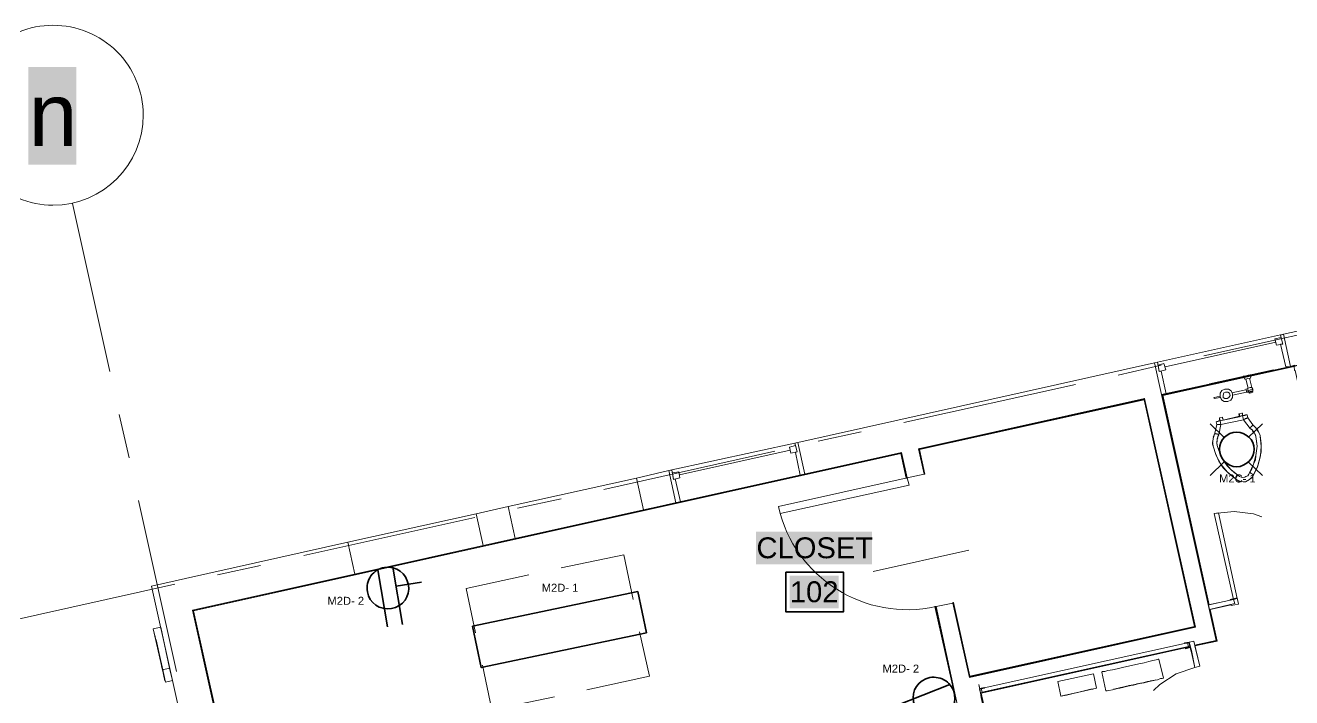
# Model space of a CAD drawing. Header units: millimetres. Extents: x 0.9 to 36.3, y 0.7 to 23.3.
# Drawn here: x 20.772 to 24.374, y 12.984 to 14.896 of the extents above; entities that cross this region are included whole.
import ezdxf

# ---------------------------------------------------------------- set-up
doc = ezdxf.new("R2010")
doc.units = ezdxf.units.MM
doc.layers.add('PDF2_Geometry', color=7, linetype='Continuous')
doc.layers.add('PDF_Text', color=7, linetype='Continuous')
doc.layers.add('PDF_Geometry', color=7, linetype='Continuous', true_color=0x777777)
doc.layers.add('PDF_Solid Fills', color=7, linetype='Continuous', true_color=0xffffff)
doc.styles.add('PDF Arial', font='arial.ttf')

msp = doc.modelspace()

# ---------------------------------------------------------------- linework, layer by layer
at = {"layer": 'PDF2_Geometry', "lineweight": 35}
for points in [[(24.1423, 13.7623), (24.1823, 13.724)], [(24.2907, 13.7623), (24.2507, 13.724)], [(24.1423, 13.6156), (24.1823, 13.654)], [(24.2907, 13.6156), (24.2507, 13.654)], [(21.8023, 13.1848), (21.775, 13.3475)], [(21.845, 13.192), (21.8177, 13.3547)], [(21.8991, 13.3126), (21.8268, 13.3005)], [(23.2481, 12.9601), (23.4013, 13.0214)]]:
    msp.add_lwpolyline(points, dxfattribs=at)
msp.add_lwpolyline([(22.5385, 13.1678), (22.0687, 13.0693), (22.0441, 13.1867), (22.5138, 13.2853)], close=True, dxfattribs=at)
for centre, radius, start, end in [((24.2174, 13.6906), 0.0484, 90.0411, 179.9589), ((21.8038, 13.2952), 0.0597, 99.3032, 189.7827), ((23.3562, 12.9821), 0.0597, 21.5617, 112.0411)]:
    msp.add_arc(centre, radius, start, end, dxfattribs=at)
for points in [[(24.2173, 13.739), (24.244, 13.739), (24.2673, 13.7173), (24.2673, 13.6906)], [(24.2173, 13.6406), (24.1907, 13.6406), (24.169, 13.664), (24.169, 13.6906)], [(24.2673, 13.6906), (24.2673, 13.664), (24.244, 13.6406), (24.2173, 13.6406)], [(21.7941, 13.3541), (21.827, 13.3597), (21.8561, 13.3375), (21.8616, 13.3046)], [(21.8616, 13.3046), (21.8671, 13.2718), (21.8466, 13.243), (21.8137, 13.2374)], [(21.8137, 13.2374), (21.7809, 13.2319), (21.7504, 13.2522), (21.7449, 13.285)], [(23.3019, 12.9601), (23.2896, 12.991), (23.3029, 13.0251), (23.3338, 13.0375)], [(23.4118, 13.004), (23.4242, 12.9731), (23.4087, 12.94), (23.3778, 12.9276)]]:
    msp.add_open_spline(points, degree=3, dxfattribs=at)
at = {"layer": 'PDF_Geometry', "lineweight": 9}
msp.add_lwpolyline([(20.8508, 14.8961, 0.416667), (20.5958, 14.6411, 0.415306), (20.8508, 14.3844, 0.413961), (21.1075, 14.6411, 0.415306)], format="xyb", close=True, dxfattribs=at)
for points in [[(21.0125, 13.9111), (20.9058, 14.3894)], [(24.124, 13.9561), (24.6123, 14.0644)], [(24.0974, 13.1328), (24.159, 13.1461), (24.004, 13.8461), (24.3707, 13.9261), (24.3507, 14.0178), (23.984, 13.9361), (24.004, 13.8461)], [(23.8807, 13.9011), (24.0024, 13.9294)], [(24.3823, 13.9294), (24.3823, 13.9278), (24.004, 13.8444)], [(24.0057, 13.8461), (24.1374, 13.2478), (24.0057, 13.8444), (24.369, 13.9244)], [(24.3923, 13.9294), (24.3807, 13.9261), (24.369, 13.9244), (24.3807, 13.9261), (24.3823, 13.9261), (24.3807, 13.9261), (24.0074, 13.8428)], [(24.3223, 13.9161), (24.1407, 13.8761)], [(24.4023, 13.5761), (24.4573, 13.5878), (24.384, 13.9144), (24.3823, 13.9144), (24.3807, 13.9261), (24.369, 13.9244), (24.3807, 13.9261), (24.3807, 13.9278), (24.369, 13.9244), (24.3807, 13.9278), (24.3907, 13.9294)], [(24.3807, 13.9278), (24.369, 13.9244), (24.3807, 13.9278)], [(23.2707, 13.7661), (23.759, 13.8744)], [(24.2357, 13.8978), (24.2407, 13.8894), (24.244, 13.8894), (24.2507, 13.8644)], [(24.2557, 13.8928), (24.2573, 13.8928), (24.2557, 13.8928), (24.249, 13.8911), (24.244, 13.8894), (24.2407, 13.8894)], [(24.264, 13.8544), (24.264, 13.8611), (24.2607, 13.8661), (24.254, 13.8928)], [(24.2573, 13.8928), (24.259, 13.9028)], [(23.9557, 13.8344), (23.3124, 13.6911), (23.9557, 13.8328)], [(23.3157, 13.6911), (23.3157, 13.6894), (23.3307, 13.6194), (23.3141, 13.6911), (23.954, 13.8328), (24.099, 13.1845), (23.954, 13.8344), (23.9557, 13.8344), (24.0907, 13.2245)], [(24.0074, 13.8444), (24.139, 13.2478), (24.199, 13.2611)], [(24.1707, 13.8411), (24.154, 13.8378), (24.1524, 13.8378)], [(24.154, 13.8344), (24.1707, 13.8378)], [(24.154, 13.8344), (24.154, 13.8344)], [(24.174, 13.8311), (24.1823, 13.8261), (24.1923, 13.8261), (24.2007, 13.8294), (24.2057, 13.8378), (24.2057, 13.8478), (24.2023, 13.8561), (24.194, 13.8611), (24.184, 13.8611), (24.1757, 13.8578), (24.1707, 13.8494), (24.1707, 13.8394), (24.174, 13.8311), (24.1823, 13.8261), (24.1923, 13.8261), (24.2007, 13.8294), (24.2057, 13.8378), (24.2057, 13.8478), (24.2023, 13.8561), (24.194, 13.8611), (24.184, 13.8611), (24.1757, 13.8578), (24.1707, 13.8494), (24.1707, 13.8394), (24.174, 13.8328)], [(24.244, 13.8594), (24.204, 13.8511)], [(24.2057, 13.8444), (24.2457, 13.8528)], [(24.2507, 13.8628), (24.244, 13.8611), (24.2457, 13.8578), (24.2457, 13.8544), (24.2473, 13.8528), (24.2523, 13.8528), (24.254, 13.8494)], [(24.264, 13.8528), (24.2623, 13.8544), (24.264, 13.8544), (24.2623, 13.8544), (24.2573, 13.8544), (24.254, 13.8528), (24.2523, 13.8528), (24.249, 13.8578), (24.249, 13.8644), (24.2507, 13.8644), (24.2557, 13.8661), (24.259, 13.8661), (24.2607, 13.8661)], [(24.264, 13.8611), (24.2623, 13.8594), (24.2573, 13.8594), (24.2523, 13.8578)], [(24.2573, 13.8544), (24.254, 13.8528), (24.2523, 13.8528)], [(23.3157, 13.6894), (23.954, 13.8311), (24.0974, 13.1861), (24.099, 13.1861), (24.099, 13.1845), (23.459, 13.0428), (23.4107, 13.2545), (23.459, 13.0428), (23.459, 13.0445), (23.4124, 13.2545), (23.4107, 13.2545), (23.4107, 13.2528), (23.4574, 13.0411), (24.1007, 13.1845)], [(21.0675, 13.6661), (21.0391, 13.7894)], [(24.1673, 13.7711), (24.1707, 13.7711), (24.234, 13.7861), (24.2373, 13.7744), (24.1723, 13.7611), (24.1707, 13.7711), (24.1673, 13.7711), (24.164, 13.7694), (24.1624, 13.7694), (24.1607, 13.7694), (24.159, 13.7678), (24.1607, 13.7611), (24.1557, 13.7361), (24.1507, 13.7211), (24.149, 13.7044), (24.1507, 13.6994), (24.159, 13.6728), (24.1723, 13.6478), (24.1907, 13.6261), (24.2123, 13.6078), (24.214, 13.6061), (24.224, 13.5994), (24.2373, 13.5978), (24.2423, 13.5978), (24.254, 13.6044), (24.264, 13.6128), (24.2657, 13.6178), (24.2773, 13.6428), (24.2857, 13.6711), (24.2873, 13.6994), (24.284, 13.7261), (24.284, 13.7294), (24.2773, 13.7444), (24.2673, 13.7561), (24.264, 13.7594), (24.249, 13.7794), (24.2473, 13.7878), (24.2457, 13.7878), (24.244, 13.7878), (24.2407, 13.7861), (24.2373, 13.7861), (24.234, 13.7861), (24.2457, 13.7878)], [(24.2323, 13.7928), (24.224, 13.7911), (24.2323, 13.7928), (24.234, 13.7928), (24.234, 13.7911), (24.234, 13.7894), (24.234, 13.7878), (24.234, 13.7861), (24.2257, 13.7828), (24.179, 13.7728), (24.1707, 13.7711), (24.1723, 13.7611), (24.1673, 13.7311), (24.164, 13.7244), (24.1673, 13.7311), (24.1657, 13.7328), (24.1624, 13.7328), (24.1607, 13.7344), (24.159, 13.7344), (24.1574, 13.7344), (24.1557, 13.7361), (24.1507, 13.7244)], [(24.2373, 13.7744), (24.2557, 13.7494), (24.2623, 13.7444), (24.2557, 13.7494), (24.2373, 13.7744), (24.1723, 13.7611), (24.1707, 13.7611), (24.1673, 13.7611), (24.164, 13.7611), (24.1624, 13.7611), (24.1607, 13.7611), (24.1557, 13.7361)], [(24.1607, 13.7611), (24.159, 13.7678)], [(24.1624, 13.7011), (24.1607, 13.7078), (24.1624, 13.7144), (24.1624, 13.7194), (24.164, 13.7261), (24.1673, 13.7311), (24.1723, 13.7611)], [(24.234, 13.7861), (24.2373, 13.7744), (24.2407, 13.7761), (24.2423, 13.7778), (24.2457, 13.7778), (24.2473, 13.7794), (24.249, 13.7794), (24.2473, 13.7878)], [(24.2523, 13.6028), (24.2607, 13.6094), (24.2657, 13.6178), (24.2757, 13.6378), (24.2823, 13.6611), (24.2873, 13.6828), (24.2873, 13.7061), (24.284, 13.7294), (24.279, 13.7411), (24.2723, 13.7511), (24.264, 13.7594), (24.249, 13.7794)], [(24.269, 13.7344), (24.2723, 13.7261), (24.2707, 13.7311), (24.2673, 13.7378), (24.264, 13.7428), (24.2607, 13.7461), (24.2557, 13.7494), (24.2573, 13.7528), (24.259, 13.7544), (24.2607, 13.7561), (24.2623, 13.7578), (24.264, 13.7594)], [(23.0274, 13.7128), (23.1491, 13.7394)], [(24.1607, 13.7111), (24.1624, 13.7161), (24.1607, 13.7111), (24.1607, 13.7094), (24.1624, 13.7011), (24.1707, 13.6761), (24.184, 13.6528), (24.2007, 13.6328), (24.2207, 13.6161), (24.2257, 13.6128), (24.2307, 13.6111), (24.2357, 13.6094), (24.2407, 13.6111), (24.244, 13.6128), (24.249, 13.6144), (24.2523, 13.6194), (24.254, 13.6228), (24.2657, 13.6478), (24.2723, 13.6728), (24.2757, 13.6994), (24.2723, 13.7261), (24.269, 13.7344), (24.2723, 13.7261), (24.2757, 13.6994), (24.2723, 13.6728), (24.2657, 13.6478), (24.254, 13.6228), (24.2607, 13.6344), (24.2657, 13.6478), (24.2707, 13.6594), (24.2723, 13.6728), (24.274, 13.6861), (24.2757, 13.6994), (24.274, 13.7128), (24.2723, 13.7261), (24.2757, 13.6994), (24.2723, 13.6728), (24.2657, 13.6478), (24.254, 13.6228)], [(24.2557, 13.7494), (24.2623, 13.7444)], [(24.2673, 13.7361), (24.2623, 13.7428), (24.2673, 13.7361), (24.264, 13.7428)], [(24.149, 13.7111), (24.1507, 13.6994), (24.1574, 13.6778), (24.1673, 13.6561), (24.179, 13.6378), (24.1957, 13.6211), (24.214, 13.6061), (24.2223, 13.6011), (24.2323, 13.5978)], [(24.2657, 13.6178), (24.264, 13.6178), (24.264, 13.6194), (24.2623, 13.6194), (24.259, 13.6211), (24.2573, 13.6228), (24.254, 13.6228), (24.2523, 13.6194), (24.249, 13.6144), (24.244, 13.6128), (24.2407, 13.6111), (24.2357, 13.6094), (24.2307, 13.6111), (24.2257, 13.6128), (24.2207, 13.6161), (24.2007, 13.6328), (24.184, 13.6528), (24.1707, 13.6761), (24.1624, 13.7011), (24.1607, 13.7094)], [(24.1624, 13.7211), (24.1624, 13.7194)], [(24.1624, 13.7144), (24.1624, 13.7128)], [(24.2207, 13.6161), (24.2107, 13.6244), (24.2007, 13.6328), (24.1907, 13.6428), (24.184, 13.6528), (24.1757, 13.6644), (24.1707, 13.6761), (24.1657, 13.6894), (24.1624, 13.7011), (24.1707, 13.6761), (24.184, 13.6528), (24.2007, 13.6328), (24.2207, 13.6161), (24.219, 13.6144), (24.2173, 13.6111), (24.2157, 13.6094), (24.2157, 13.6078), (24.214, 13.6078), (24.214, 13.6061)], [(21.2491, 13.2311), (23.2641, 13.6794)], [(23.2641, 13.6794), (21.2491, 13.2311)], [(22.4174, 13.5761), (22.9041, 13.6844)], [(23.2641, 13.6811), (23.2641, 13.6811)], [(23.2641, 13.6794), (23.2791, 13.6078), (23.2641, 13.6811)], [(23.3307, 13.6194), (23.3307, 13.6194)], [(24.2357, 13.5978), (24.2423, 13.5978), (24.249, 13.6011)], [(21.2025, 13.0578), (21.0941, 13.5444)], [(22.1724, 13.5228), (22.2958, 13.5494)], [(24.289, 13.4978), (24.2657, 13.5061), (24.2107, 13.5128), (24.154, 13.5078), (24.1657, 13.5095), (24.219, 13.2661), (24.209, 13.2628), (24.154, 13.5078)], [(21.5641, 13.3878), (22.0508, 13.4961)], [(21.3191, 13.3328), (21.4408, 13.3595)], [(20.7092, 13.1978), (21.1975, 13.3061)], [(24.199, 13.2628), (24.219, 13.2678), (24.199, 13.2628)], [(23.419, 12.9828), (23.3624, 13.2428), (23.3607, 13.2428), (23.359, 13.2428), (23.4174, 12.9811), (23.4174, 12.9828), (23.419, 12.9828), (23.7907, 11.3145)], [(23.419, 12.9828), (23.3607, 13.2428), (23.419, 12.9828)], [(24.2023, 13.2478), (24.1424, 13.2345), (24.1624, 13.1445), (24.1607, 13.1445), (24.1607, 13.1461), (24.1607, 13.1445), (24.1624, 13.1445), (24.099, 13.1311), (24.1607, 13.1461), (24.099, 13.1311), (24.1124, 13.0728), (24.0957, 13.1445), (24.0824, 13.1411), (24.099, 13.0695), (24.1124, 13.0728), (24.099, 13.0695), (24.089, 13.1178), (24.0874, 13.1178), (24.0857, 13.1261), (24.0724, 13.1228), (24.0724, 13.1245), (24.084, 13.1278), (24.0824, 13.1395)], [(24.1407, 13.2345), (24.1607, 13.1461), (24.1407, 13.2345)], [(24.2023, 13.2461), (24.2223, 13.2495), (24.2023, 13.2461)], [(24.2023, 13.2478), (24.2023, 13.2461), (24.2023, 13.2478)], [(21.1575, 13.1845), (21.1358, 13.1795)], [(21.1575, 13.1845), (21.1358, 13.1795)], [(21.1575, 13.1845), (21.1358, 13.1795)], [(21.1575, 13.1845), (21.1358, 13.1795)], [(21.1575, 13.1845), (21.1825, 13.0678)], [(21.1641, 13.0595), (21.1358, 13.1795), (21.1708, 13.0278), (21.1441, 13.1478)], [(21.1708, 13.0278), (21.1358, 13.1795)], [(21.1691, 13.0311), (21.1508, 13.1178), (21.1358, 13.1795), (21.1508, 13.1178), (21.1708, 13.0278), (21.1591, 13.0795), (21.1541, 13.1045), (21.1591, 13.0795), (21.1708, 13.0278), (21.1591, 13.0745)], [(21.1625, 13.0628), (21.1358, 13.1795)], [(21.1558, 13.0945), (21.1458, 13.1345), (21.1408, 13.1611)], [(24.0807, 13.1295), (23.5024, 13.0011), (23.5024, 12.9995), (23.4907, 12.9961), (24.084, 13.1278)], [(24.084, 13.1295), (23.4907, 12.9961), (24.084, 13.1295)], [(23.5024, 13.0011), (24.084, 13.1295)], [(24.069, 13.1378), (24.069, 13.1395), (24.0824, 13.1411)], [(24.009, 13.0395), (23.9957, 13.0928)], [(23.834, 13.0561), (23.8457, 13.0028)], [(24.099, 13.0695), (24.0457, 13.0511), (23.999, 13.0211), (23.9807, 13.0045)], [(21.1908, 13.0328), (21.1708, 13.0278)], [(21.1908, 13.0328), (21.1708, 13.0278)], [(21.1908, 13.0328), (21.1708, 13.0278)], [(21.1708, 13.0278), (21.1908, 13.0328), (21.1708, 13.0278)], [(21.1908, 13.0328), (21.1708, 13.0278)], [(23.489, 12.9961), (23.484, 13.0211), (23.4874, 13.0095), (23.499, 13.0128), (23.5007, 13.0111)], [(23.4857, 13.0078), (23.489, 12.9978), (23.4907, 12.9845), (23.489, 12.9978), (23.4924, 12.9845), (23.4907, 12.9845), (23.5624, 12.6678), (23.5657, 12.6578), (23.5774, 12.6595), (23.579, 12.6595), (24.1474, 12.7845), (24.1474, 12.7861), (24.1607, 12.7895), (24.1557, 12.8161)], [(23.4874, 13.0078), (23.489, 12.9978)], [(23.819, 13.0111), (23.719, 12.9878), (23.819, 13.0111)], [(23.8024, 13.0078), (23.734, 12.9911), (23.8024, 13.0078)], [(23.9774, 13.0311), (23.9757, 13.0311), (23.9724, 13.0311), (23.9674, 13.0295), (23.9607, 13.0278), (23.954, 13.0261), (23.934, 13.0228), (23.9507, 13.0261), (23.9574, 13.0278), (23.964, 13.0295), (23.969, 13.0295), (23.974, 13.0311), (23.9774, 13.0311), (23.9774, 13.0328)], [(23.4907, 12.9961), (23.4907, 12.9961)], [(23.4907, 12.9845), (23.4924, 12.9845), (23.4907, 12.9961), (23.5657, 12.6578), (23.4907, 12.9961), (23.5674, 12.6578)], [(23.4907, 12.9961), (23.4907, 12.9961)]]:
    msp.add_lwpolyline(points, dxfattribs=at)
at = {"layer": 'PDF_Geometry', "lineweight": 13}
for points in [[(24.3507, 14.0178), (24.3423, 14.0144), (24.349, 13.9894), (24.3423, 13.9894), (24.3573, 13.9244), (24.3707, 13.9261)], [(24.014, 13.9244), (24.329, 13.9944)], [(23.984, 13.9361), (23.9924, 13.9378), (23.9974, 13.9111), (24.0024, 13.9128), (24.0174, 13.8478), (24.004, 13.8461)], [(22.6324, 13.6178), (22.9474, 13.6878)], [(22.9691, 13.7094), (22.9607, 13.7078), (22.9674, 13.6828), (22.9624, 13.6811), (22.9757, 13.6161), (22.9891, 13.6194)], [(22.6024, 13.6294), (22.6107, 13.6311), (22.6157, 13.6044), (22.6207, 13.6061), (22.6357, 13.5411), (22.6224, 13.5378)]]:
    msp.add_lwpolyline(points, dxfattribs=at)
at = {"layer": 'PDF_Geometry', "lineweight": 18}
for points in [[(24.5173, 13.3178), (24.7507, 12.2762), (24.7973, 12.2862), (25.3906, 12.4178), (25.399, 12.3778), (25.4473, 12.3878), (25.434, 12.4495), (25.6623, 12.4995), (25.6523, 12.5478), (25.4223, 12.4978), (25.374, 12.4862), (24.7823, 12.3545), (24.4307, 13.9394), (24.4623, 13.9478), (24.4423, 14.0378), (24.3507, 14.0178), (24.3707, 13.9261), (24.3823, 13.9294), (24.3823, 13.9278)], [(23.419, 12.9828), (23.3624, 13.2428), (23.4107, 13.2528), (23.4574, 13.0411), (24.1007, 13.1845), (23.9557, 13.8344), (23.3124, 13.6911), (23.3291, 13.6194), (23.2807, 13.6094), (23.2641, 13.6811), (23.2591, 13.6794), (22.9891, 13.6194), (22.9691, 13.7094), (23.984, 13.9361), (24.004, 13.8461), (24.159, 13.1461), (24.1107, 13.1361), (24.0974, 13.1328)], [(24.004, 13.8461), (24.004, 13.8461)], [(23.5024, 13.0011), (24.084, 13.1295)], [(23.489, 12.9978), (23.8957, 11.1645), (24.534, 11.3062)]]:
    msp.add_lwpolyline(points, dxfattribs=at)
at = {"layer": 'PDF_Geometry', "lineweight": 13}
for points in [[(24.3257, 14.0044), (24.3307, 13.9861), (24.349, 13.9894), (24.344, 14.0078)], [(24.0107, 13.9344), (24.0157, 13.9161), (23.9974, 13.9111), (23.994, 13.9294)], [(22.9457, 13.6961), (22.9491, 13.6794), (22.9674, 13.6828), (22.9624, 13.7011)], [(22.6307, 13.6261), (22.6341, 13.6094), (22.6157, 13.6044), (22.6124, 13.6228)], [(22.9191, 13.5078), (22.9141, 13.5278), (23.2807, 13.6094), (23.2857, 13.5878)], [(21.1625, 13.0628), (21.1708, 13.0278), (21.1908, 13.0328), (21.1825, 13.0678)]]:
    msp.add_lwpolyline(points, close=True, dxfattribs=at)
at = {"layer": 'PDF_Geometry', "lineweight": 9}
for points in [[(24.2357, 13.8978), (24.239, 13.8978), (24.244, 13.8994), (24.2507, 13.9011), (24.2573, 13.9011), (24.259, 13.9028), (24.2573, 13.9011), (24.2507, 13.9011), (24.244, 13.8994), (24.239, 13.8978)], [(24.154, 13.8361), (24.1524, 13.8378), (24.154, 13.8361), (24.154, 13.8344), (24.154, 13.8361), (24.154, 13.8378), (24.154, 13.8361), (24.154, 13.8344)], [(24.1707, 13.8394), (24.1707, 13.8411), (24.1707, 13.8394), (24.1707, 13.8378)], [(24.1907, 13.8344), (24.1957, 13.8378), (24.199, 13.8428), (24.1973, 13.8494), (24.1923, 13.8528), (24.1857, 13.8528), (24.1807, 13.8511), (24.179, 13.8444), (24.179, 13.8378), (24.184, 13.8344)], [(24.2523, 13.8528), (24.2523, 13.8561), (24.2523, 13.8578), (24.2523, 13.8561)], [(24.254, 13.8494), (24.2557, 13.8511), (24.259, 13.8511), (24.2623, 13.8528), (24.264, 13.8528), (24.2623, 13.8528), (24.259, 13.8511), (24.2557, 13.8511)], [(24.169, 13.7794), (24.1773, 13.7811)], [(24.1707, 13.7711), (24.1707, 13.7728), (24.169, 13.7744), (24.169, 13.7761), (24.169, 13.7778), (24.169, 13.7794)], [(24.179, 13.7728), (24.1773, 13.7811), (24.1773, 13.7794), (24.1773, 13.7778), (24.179, 13.7744)], [(24.2257, 13.7828), (24.2257, 13.7861), (24.2257, 13.7878), (24.2257, 13.7894), (24.2257, 13.7911), (24.224, 13.7911)], [(22.9691, 13.7094), (22.9891, 13.6194), (22.6224, 13.5378), (22.6024, 13.6294)], [(23.3291, 13.6194), (23.3124, 13.6911), (23.3141, 13.6928), (23.3307, 13.6194)], [(24.164, 13.7228), (24.1624, 13.7178)], [(21.9308, 10.7279), (21.9508, 10.7329), (21.8691, 11.0979), (21.8491, 11.0945), (21.9308, 10.7279), (21.8108, 10.7012), (21.5125, 12.0395), (21.2475, 13.2328), (23.2641, 13.6811), (23.2807, 13.6094), (23.2791, 13.6078), (23.2774, 13.6078), (23.2624, 13.6778), (21.2508, 13.2311), (21.5158, 12.0395), (21.8124, 10.7046), (21.8108, 10.7029), (21.5141, 12.0395), (21.2491, 13.2311), (21.5141, 12.0395), (21.8108, 10.7029), (21.8124, 10.7046), (21.9308, 10.7312), (21.9308, 10.7296)], [(22.5108, 13.6078), (22.5307, 13.5178), (22.1658, 13.4361), (22.1458, 13.5278)], [(22.0541, 13.5061), (22.0741, 13.4161), (21.7091, 13.3345), (21.6891, 13.4261)], [(24.1407, 13.2345), (24.2123, 13.2511), (24.209, 13.2628), (24.1374, 13.2478)], [(24.199, 13.2628), (24.199, 13.2611)], [(24.219, 13.2678), (24.2223, 13.2495)], [(21.2491, 13.2311), (21.2508, 13.2311)], [(21.1358, 13.1795), (21.1575, 13.1845)], [(21.1358, 13.1795), (21.1525, 13.1061), (21.1358, 13.1795), (21.1575, 13.1845)], [(24.0974, 13.1861), (24.099, 13.1861), (24.099, 13.1845), (23.459, 13.0428), (23.459, 13.0445)], [(23.494, 12.9995), (24.0807, 13.1295), (24.0774, 13.1395), (23.4907, 13.0095)], [(24.0824, 13.1395), (24.084, 13.1278), (24.0724, 13.1245), (24.0724, 13.1228), (24.0857, 13.1261), (24.0874, 13.1178), (24.089, 13.1178), (24.0824, 13.1411), (24.069, 13.1395), (24.069, 13.1378)], [(24.084, 13.1295), (24.084, 13.1278), (24.0724, 13.1245), (24.0724, 13.1228), (24.0857, 13.1261), (24.0874, 13.1178), (24.089, 13.1178), (24.0874, 13.1178), (24.0857, 13.1261), (24.0724, 13.1228), (24.0724, 13.1245), (24.084, 13.1278)], [(23.939, 13.0795), (23.954, 13.0828), (23.9674, 13.0861), (23.979, 13.0895), (23.989, 13.0911), (23.994, 13.0928), (23.9957, 13.0928), (23.994, 13.0928), (23.989, 13.0911), (23.979, 13.0895), (23.9674, 13.0861), (23.954, 13.0828), (23.939, 13.0795), (23.8924, 13.0695), (23.8774, 13.0661), (23.864, 13.0628), (23.8507, 13.0611), (23.8424, 13.0578), (23.8357, 13.0578), (23.834, 13.0561), (23.8357, 13.0578), (23.8424, 13.0578), (23.8507, 13.0611), (23.864, 13.0628), (23.8774, 13.0661), (23.8924, 13.0695)], [(23.8107, 13.0511), (23.709, 13.0295), (23.7174, 12.9878), (23.819, 13.0111), (23.8107, 13.0511), (23.819, 13.0111), (23.7174, 12.9878), (23.709, 13.0295)], [(23.9507, 13.0261), (23.904, 13.0161), (23.889, 13.0128), (23.8757, 13.0095), (23.864, 13.0061), (23.854, 13.0045), (23.849, 13.0028), (23.8457, 13.0028), (23.849, 13.0028), (23.854, 13.0045), (23.864, 13.0061), (23.8757, 13.0095), (23.889, 13.0128), (23.904, 13.0161), (23.9507, 13.0261), (23.9657, 13.0295), (23.979, 13.0328), (23.9924, 13.0345), (24.0007, 13.0378), (24.0057, 13.0378), (24.009, 13.0395), (24.0057, 13.0378), (24.0007, 13.0378), (23.9924, 13.0345), (23.979, 13.0328), (23.9657, 13.0295), (23.9507, 13.0261), (23.9607, 13.0278), (23.969, 13.0295), (23.9774, 13.0311), (23.9824, 13.0328), (23.9874, 13.0345), (23.9824, 13.0328), (23.9774, 13.0311), (23.969, 13.0295), (23.9607, 13.0278), (23.9507, 13.0261), (23.904, 13.0161), (23.894, 13.0128), (23.8857, 13.0111), (23.8774, 13.0095), (23.8724, 13.0078), (23.8674, 13.0078), (23.8724, 13.0078), (23.8774, 13.0095), (23.8857, 13.0111), (23.894, 13.0128), (23.904, 13.0161)], [(21.1708, 13.0278), (21.1908, 13.0328)], [(23.489, 12.9978), (23.4874, 13.0078), (23.5007, 13.0111), (23.499, 13.0128), (23.4874, 13.0095), (23.484, 13.0211), (23.489, 12.9961), (23.5024, 12.9995), (23.5024, 13.0011)], [(23.809, 13.0078), (23.8074, 13.0078), (23.8024, 13.0078), (23.8074, 13.0078)], [(23.9207, 13.0195), (23.904, 13.0161), (23.8974, 13.0145), (23.8907, 13.0128), (23.8857, 13.0111), (23.8807, 13.0111), (23.879, 13.0095), (23.8774, 13.0095), (23.879, 13.0095), (23.8824, 13.0111), (23.8874, 13.0128), (23.894, 13.0128), (23.9007, 13.0145)], [(23.9307, 13.0211), (23.9107, 13.0178), (23.924, 13.0195), (23.944, 13.0245)], [(23.4907, 12.9961), (23.5024, 12.9995), (23.5024, 13.0011), (23.5024, 12.9995)], [(23.4907, 12.9845), (23.4924, 12.9845), (23.4907, 12.9961), (23.4924, 12.9845)], [(23.734, 12.9911), (23.7307, 12.9911), (23.729, 12.9911), (23.7307, 12.9911)]]:
    msp.add_lwpolyline(points, close=True, dxfattribs=at)
at = {"layer": 'PDF_Geometry', "lineweight": 18}
for points in [[(22.5108, 13.6078), (22.6024, 13.6294), (22.6224, 13.5378), (22.5307, 13.5178)], [(22.0541, 13.5061), (22.1458, 13.5278), (22.1658, 13.4361), (22.0741, 13.4161)], [(21.7374, 10.6046), (21.6275, 11.1012), (21.3675, 11.1012), (21.3675, 11.1495), (21.6158, 11.1495), (21.4408, 11.9378), (21.4341, 11.9378), (21.1841, 11.9378), (21.1841, 12.0362), (21.4125, 12.0362), (21.1308, 13.3011), (21.2275, 13.3228), (21.6891, 13.4261), (21.7091, 13.3345), (21.2475, 13.2328), (21.5125, 12.0395), (21.8274, 10.6246)]]:
    msp.add_lwpolyline(points, close=True, dxfattribs=at)
at = {"layer": 'PDF_Geometry', "color": 7, "lineweight": 18}
msp.add_lwpolyline([(23.4557, 13.4028), (23.1841, 13.3428)], dxfattribs=at)
at = {"layer": 'PDF_Geometry', "color": 8, "lineweight": 9, "true_color": 0x7f7f7f}
for points in [[(22.2958, 13.3528), (22.4741, 13.3895), (22.5008, 13.2628)], [(22.0524, 13.1678), (22.0258, 13.2945), (22.2041, 13.3328)], [(22.5191, 13.1711), (22.5474, 13.0445), (22.3691, 13.0061)], [(22.2774, 12.9861), (22.0991, 12.9495), (22.0724, 13.0761)]]:
    msp.add_lwpolyline(points, dxfattribs=at)
at = {"layer": 'PDF_Geometry', "color": 7, "lineweight": 35}
msp.add_lwpolyline([(22.9357, 13.3411), (23.0991, 13.3411), (23.0991, 13.2278), (22.9357, 13.2278)], close=True, dxfattribs=at)
at = {"layer": 'PDF_Geometry', "lineweight": 9}
msp.add_arc((23.2808, 13.6101), 0.3762, 192.8969, 282.5197, dxfattribs=at)
at = {"layer": 'PDF_Solid Fills', "lineweight": 9, "transparency": 33554559}
msp.add_solid([(20.7808, 14.4994), (20.9175, 14.4994), (20.7808, 14.7777), (20.9175, 14.7777)], dxfattribs=at)
at = {"layer": 'PDF_Solid Fills', "lineweight": 35, "transparency": 33554559}
for points in [[(22.8507, 13.3628), (23.1807, 13.3628), (22.8507, 13.4561), (23.1807, 13.4561)], [(22.9457, 13.2378), (23.0857, 13.2378), (22.9457, 13.3311), (23.0857, 13.3311)]]:
    msp.add_solid(points, dxfattribs=at)

# ---------------------------------------------------------------- texts
at = {"layer": 'PDF_Text', "color": 8, "true_color": 0x777777, "insert": (20.7817, 14.6422), "char_height": 0.1787, "attachment_point": 4, "style": 'PDF Arial'}
msp.add_mtext('n', dxfattribs=at)
at = {"layer": 'PDF_Text', "attachment_point": 4, "style": 'PDF Arial'}
for s, insert, char_height in [('M2C- 1', (24.1675, 13.6069), 0.02276), ('CLOSET', (22.8517, 13.4095), 0.05939), ('M2D- 1', (22.2409, 13.2963), 0.02276), ('102', (22.9467, 13.2845), 0.05939), ('M2D- 2', (21.6314, 13.2591), 0.02276), ('M2D- 2', (23.2102, 13.0663), 0.02276)]:
    msp.add_mtext(s, dxfattribs=dict(at, insert=insert, char_height=char_height))

doc.saveas('drawing.dxf')
